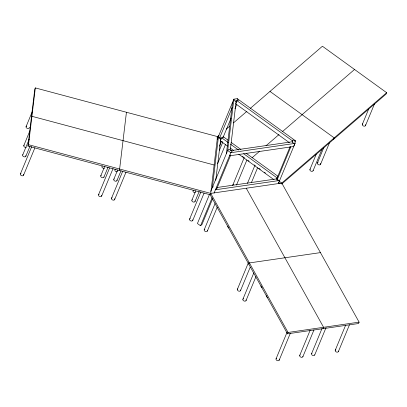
<?xml version="1.0" encoding="UTF-8"?>
<svg xmlns="http://www.w3.org/2000/svg" width="407" height="407" viewBox="0 0 407 407"><rect width="100%" height="100%" fill="white"/><g stroke="black" fill="none" stroke-linecap="round" stroke-linejoin="round"><path stroke-width="0.61" d="M279.222 181.232L281.771 183.074L359.111 322.151L358.547 323.519L287.51 333.832L210.165 194.755L27.951 146.057L34.763 89.281L35.328 87.912L217.547 136.61L218.569 137.347M27.951 146.057L28.515 144.689L35.328 87.912M126.44 112.261L119.627 169.037L119.058 170.406M210.165 194.755L210.734 193.386L217.547 136.61L218.991 135.368M215.776 180.235L220.853 137.932L219.556 138.121L218.508 136.233L212.352 187.52L213.283 186.716M226.419 153.556L232.575 102.269M230.301 150.112L236.208 100.865L235.78 101.898M216.936 187.53L277.299 178.765L277.172 179.823L279.645 180.484L278.317 183.577M276.948 179.151L277.503 177.081M278.302 183.735L294.999 143.417L295.329 140.669L237.312 98.703M26.079 126.618L32.362 111.452M31.354 117.669L31.924 116.3L214.143 164.998M23.804 145.543L29.848 130.962M22.67 155.006L29.192 139.255M25.824 156.273L29.935 146.357M20.401 173.931L31.756 146.515M23.555 175.198L34.91 147.782M100.763 175.875L104.63 166.544M103.917 177.147L108.028 167.226M98.494 194.8L109.605 167.969M101.648 196.067L113.004 168.656M113.782 179.355L117.643 170.024M116.936 180.622L121.042 170.706M111.508 198.28L122.624 171.449M114.662 199.547L126.017 172.13M217.17 137.525L217.547 136.61M191.875 200.229L195.742 190.893M217.16 139.484L233.862 99.166L237.296 98.667L238.344 100.554L234.91 101.053L233.862 99.166L227.706 150.453L210.74 191.376M219.419 138.451L232.249 107.479M220.426 138.965L220.853 137.932M195.029 201.496L199.135 191.575M222.99 137.622L221.667 137.815L220.38 140.919L227.538 146.093M219.465 146.133L221.403 141.458M222.853 137.953L231.084 118.086M234.956 108.735L236.65 104.645M189.601 219.149L200.956 191.738M219.429 150.244L222.807 142.074M192.755 220.421L204.116 193.004M217.506 163.756L225.483 144.51M209.529 194.297L197.426 223.514L200.529 225.758L201.953 224.532L212.602 198.825M200.529 225.758L212.149 197.71M214.082 193.04L230.784 152.717L232.209 151.49L229.105 149.247L227.681 150.473L230.784 152.717L294.958 143.401L293.671 146.51L229.497 155.825M216.717 188.889L230.754 155.001M204.222 229.731L215.1 203.48M207.382 230.998L217.287 207.082M232.86 184.976L244.215 157.565M236.498 185.078L246.891 159.997M247.431 183.389L254.919 165.308M251.551 182.321L257.595 167.74M276.857 178.632L290.196 146.439M292.302 142.084L292.73 141.046L237.022 100.748L235.734 103.851L289.402 142.674M276.872 179.802L277.299 178.765M277.035 180.153L290.832 146.846M294.846 141.84L295.329 140.669L292.857 140.008L292.526 142.755L294.999 143.417M237.373 289.331L248.484 262.5M248.84 264.296L249.405 262.927L320.441 252.61M240.527 290.598L250.188 267.267M242.893 299.267L253.77 273.016M246.052 300.534L255.957 276.618M309.92 169.475L316.203 154.309M313.075 170.742L322.018 149.16M317.414 163.019L323.936 147.273M320.568 164.291L329.751 142.124M333.643 139.255L334.213 137.887L269.989 91.422M362.362 124.288L368.64 109.122M365.517 125.554L374.694 103.388M276.043 358.872L287.154 332.041M250.264 108.42L322.425 46.235L386.65 92.699L386.08 94.068L281.685 184.03M287.51 333.832L288.075 332.463L210.734 193.386L28.515 144.689M279.197 360.139L290.308 333.308M299.72 355.433L310.109 330.352M302.874 356.7L313.99 329.868M311.559 353.714L321.947 328.632M323.026 328.678L323.596 327.304L246.255 188.232M314.713 354.98L326.073 327.564M335.241 350.279L345.629 325.193M338.395 351.546L349.506 324.71M226.206 129.151L229.573 126.246M233.425 122.929L246.896 111.325M252.065 157.768L259.763 151.139M266.015 145.747L279.009 134.554M282.377 131.654L354.538 69.465M216.855 188.563L215.43 189.789L279.604 180.474M386.65 92.699L281.771 183.074L210.734 193.386M231.034 150.641L292.653 141.697M288.075 332.463L359.111 322.151M222.985 136.513L228.118 140.227M231.201 142.455L240.954 149.511M246.087 153.225L277.92 176.251M221.667 137.815L228.312 142.623M230.357 144.098L238.533 150.015M243.645 153.714L277.376 178.118M216.982 137.983L217.999 138.721M221.566 141.3L222.588 142.038M242.465 156.42L243.997 157.524M248.072 160.475L249.094 161.213M254.192 164.901L255.209 165.639M258.776 168.218L260.307 169.327M264.382 172.273L265.405 173.011M278.658 182.601L280.184 183.705M230.092 147.945L233.669 150.534M238.782 154.228L274.048 179.741M320.472 163.441A1.699 1.17 22.5 0 1 318.849 164.84A1.699 1.17 22.5 0 1 317.653 162.688M317.836 162.561A1.699 1.17 22.5 0 1 318.055 162.469M365.42 124.705A1.699 1.17 22.5 0 1 364.794 126.129A1.699 1.17 22.5 0 1 362.657 125.417A1.699 1.17 22.5 0 1 362.785 123.83M29.233 127.259A1.699 1.17 22.5 0 1 28.256 128.505A1.699 1.17 22.5 0 1 26.216 127.539A1.699 1.17 22.5 0 1 26.72 126.068M104.416 168.233A1.699 1.17 22.5 0 1 104.167 168.289M103.902 168.31A1.699 1.17 22.5 0 1 102.065 167.369A1.699 1.17 22.5 0 1 102.32 165.954M26.323 147.365A1.699 1.17 22.5 0 1 24.135 146.708A1.699 1.17 22.5 0 1 24.227 145.085M103.968 176.943A1.699 1.17 22.5 0 1 101.653 177.472A1.699 1.17 22.5 0 1 101.185 175.417M25.824 155.642A1.699 1.17 22.5 0 1 23.967 156.781A1.699 1.17 22.5 0 1 22.909 154.67M101.552 195.223A1.699 1.17 22.5 0 1 99.929 196.617A1.699 1.17 22.5 0 1 98.733 194.47M98.916 194.343A1.699 1.17 22.5 0 1 99.135 194.251M23.458 174.349A1.699 1.17 22.5 0 1 21.978 175.783A1.699 1.17 22.5 0 1 20.498 173.753M20.64 173.596A1.699 1.17 22.5 0 1 21.042 173.377M246.052 299.903A1.699 1.17 22.5 0 1 245.075 301.155A1.699 1.17 22.5 0 1 243.035 300.188A1.699 1.17 22.5 0 1 243.534 298.718M279.197 359.508A1.699 1.17 22.5 0 1 277.198 360.592A1.699 1.17 22.5 0 1 276.465 358.409M267.73 297.553A1.699 1.17 22.5 0 1 266.671 295.65M302.925 356.288A1.699 1.17 22.5 0 1 300.737 357.097A1.699 1.17 22.5 0 1 300.142 354.975M314.764 354.782A1.699 1.17 22.5 0 1 312.449 355.311A1.699 1.17 22.5 0 1 311.981 353.256M338.441 351.134A1.699 1.17 22.5 0 1 336.126 351.872A1.699 1.17 22.5 0 1 335.882 349.725M195.279 192.638A1.699 1.17 22.5 0 1 193.249 191.824A1.699 1.17 22.5 0 1 193.432 190.303M117.43 171.713A1.699 1.17 22.5 0 1 115.242 171.057A1.699 1.17 22.5 0 1 115.339 169.434M195.029 200.865A1.699 1.17 22.5 0 1 193.03 201.948A1.699 1.17 22.5 0 1 192.297 199.766M116.936 179.996A1.699 1.17 22.5 0 1 114.937 181.079A1.699 1.17 22.5 0 1 114.204 178.897M192.755 219.79A1.699 1.17 22.5 0 1 191.783 221.037A1.699 1.17 22.5 0 1 189.743 220.07A1.699 1.17 22.5 0 1 190.242 218.6M114.565 198.697A1.699 1.17 22.5 0 1 113.863 200.142A1.699 1.17 22.5 0 1 111.696 199.272A1.699 1.17 22.5 0 1 112.149 197.731M232.814 185.388A1.699 1.17 22.5 0 1 233.501 184.427M207.377 230.367A1.699 1.17 22.5 0 1 206.405 231.614A1.699 1.17 22.5 0 1 204.365 230.652A1.699 1.17 22.5 0 1 204.863 229.177M240.527 289.972A1.699 1.17 22.5 0 1 238.527 291.056A1.699 1.17 22.5 0 1 237.795 288.873M229.06 228.017A1.699 1.17 22.5 0 1 228.001 226.114M262.205 287.617A1.699 1.17 22.5 0 1 261.05 285.897M313.125 170.335A1.699 1.17 22.5 0 1 310.943 171.138A1.699 1.17 22.5 0 1 310.343 169.017"/></g></svg>
